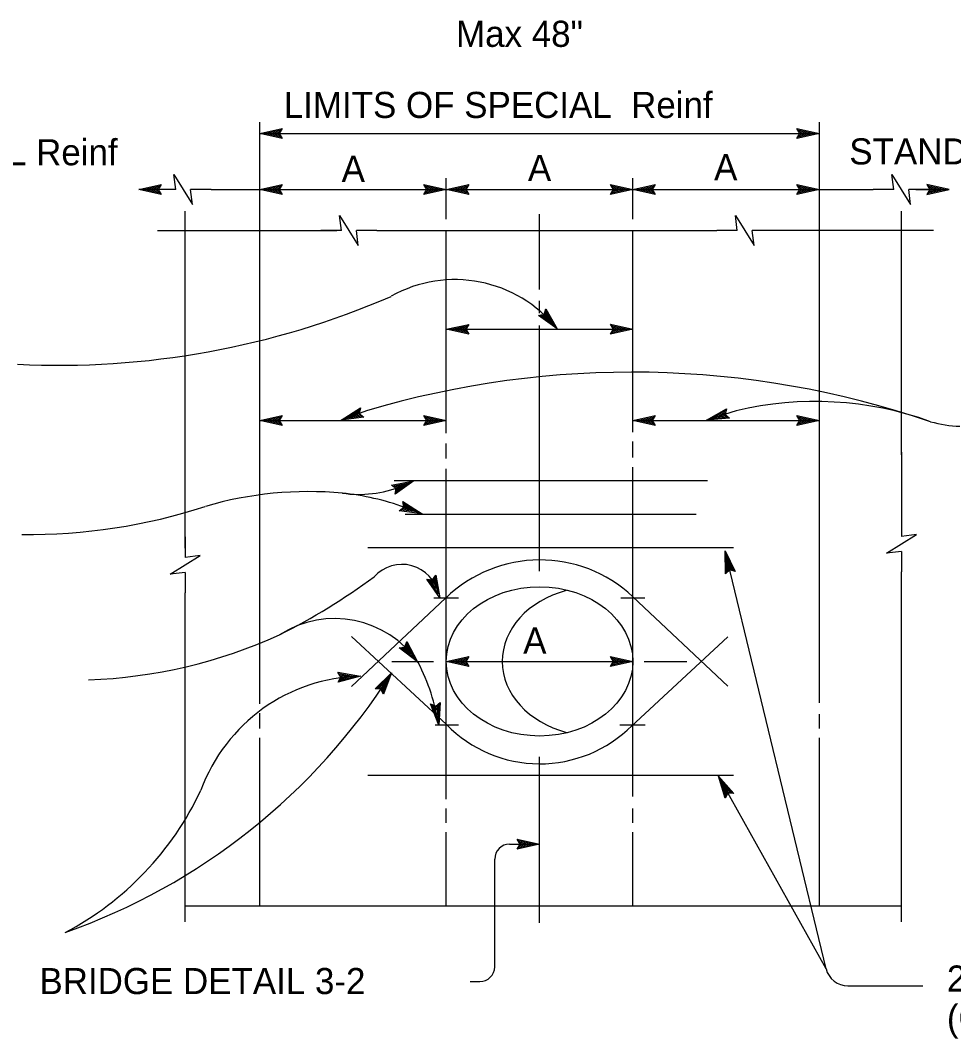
# Model space of a CAD drawing. Extents: x -894 to 866, y -472 to 714.
# Drawn here: x 2.3 to 252.5, y -298.4 to -25.5 of the extents above; entities that cross this region are included whole.
import ezdxf

# ---------------------------------------------------------------- set-up
doc = ezdxf.new("R2010")
doc.units = 0
for name, color, linetype in [('pp_PRESENTATION', 7, 'Continuous'), ('rd_MISC', 7, 'Continuous'), ('str-reinforcement A', 7, 'Continuous'), ('str-reinforcement B', 7, 'Continuous'), ('wall_RW-DETAIL', 7, 'Continuous'), ('wall_RW-DETAIL-anno', 7, 'Continuous')]:
    doc.layers.add(name, color=color, linetype=linetype)

msp = doc.modelspace()

# ---------------------------------------------------------------- linework, layer by layer
at = {"layer": 'pp_PRESENTATION'}
for p, q in [((46.48, -143.81), (46.48, -76.67)), ((238.48, -141.95), (238.48, -76.67)), ((39.04, -81.84), (87.12, -81.84)), ((88.38, -81.84), (82.88, -81.84)), ((97.88, -81.84), (92.38, -81.84)), ((97.88, -81.84), (188.99, -81.84)), ((194.49, -81.84), (188.99, -81.84)), ((247.08, -81.84), (198.49, -81.84)), ((238.48, -141.23), (238.48, -163.86)), ((46.48, -166.99), (46.48, -143.27)), ((46.48, -163.98), (46.48, -169.48)), ((238.48, -167.86), (238.48, -173.36)), ((46.48, -173.48), (46.48, -178.98)), ((238.48, -200), (238.48, -173.36)), ((46.48, -202.52), (46.48, -178.98)), ((238.48, -267.15), (238.48, -198.81)), ((46.48, -267.15), (46.48, -201.78))]:
    msp.add_line(p, q, dxfattribs=at)
for points in [[(88.38, -81.84), (87.88, -77.84), (92.88, -85.84), (92.38, -81.84)], [(194.49, -81.84), (193.99, -77.84), (198.99, -85.84), (198.49, -81.84)], [(238.48, -167.86), (234.48, -168.36), (242.48, -163.36), (238.48, -163.86)], [(46.48, -173.48), (42.48, -173.98), (50.48, -168.98), (46.48, -169.48)]]:
    msp.add_lwpolyline(points, dxfattribs=at)
at = {"layer": 'rd_MISC'}
for p, q in [((141.48, -97.67), (141.48, -77.43)), ((116.48, -136.12), (116.48, -81.84)), ((166.48, -135.87), (166.48, -81.84)), ((141.48, -103.99), (141.48, -100.7)), ((141.48, -173.18), (141.48, -107.28)), ((116.48, -142.95), (116.48, -138.9)), ((166.48, -142.7), (166.48, -138.4)), ((116.48, -234.27), (116.48, -145.73)), ((166.48, -233.51), (166.48, -145.23)), ((141.48, -267.41), (141.48, -222.88)), ((116.48, -240.59), (116.48, -236.8)), ((166.48, -240.59), (166.48, -236.8)), ((116.48, -262.84), (116.48, -243.12)), ((166.48, -262.84), (166.48, -243.12))]:
    msp.add_line(p, q, dxfattribs=at)
at = {"layer": 'str-reinforcement A'}
for p, q in [((102.48, -148.84), (186.48, -148.84)), ((105.48, -157.84), (183.48, -157.84)), ((95.48, -166.84), (193.48, -166.84)), ((95.48, -227.84), (193.48, -227.84))]:
    msp.add_line(p, q, dxfattribs=at)
at = {"layer": 'str-reinforcement B'}
for p, q in [((166.51, -180.01), (191.98, -203.95)), ((91.08, -204.07), (116.3, -180.39)), ((113.14, -180.34), (119.72, -180.34)), ((163.23, -180.34), (169.68, -180.34)), ((116.55, -214.28), (91.05, -190.64)), ((166, -214.79), (191.96, -190.71)), ((101.88, -197.34), (113.01, -197.34)), ((169.55, -197.34), (180.93, -197.34)), ((113.52, -214.34), (119.72, -214.34)), ((162.97, -214.34), (169.8, -214.34))]:
    msp.add_line(p, q, dxfattribs=at)
for centre, radius, start, end in [((141.61, -206.52), 36.37, 46.7836, 134.0822), ((141.53, -189.82), 34.97, 224.4081, 315.0087)]:
    msp.add_arc(centre, radius, start, end, dxfattribs=at)
at = {"layer": 'wall_RW-DETAIL'}
msp.add_line((46.48, -262.84), (238.48, -262.84), dxfattribs=at)
msp.add_ellipse((141.48, -197.34), major_axis=(-25, 0), ratio=0.8, dxfattribs=at)
msp.add_ellipse((156.48, -197.34), major_axis=(-25, 0), ratio=0.8, start_param=5.032081, end_param=7.538055, dxfattribs=at)
at = {"layer": 'wall_RW-DETAIL-anno'}
for p, q in [((66.48, -208.72), (66.48, -52.84)), ((66.48, -55.84), (72.48, -54.51)), ((72.48, -54.51), (71.68, -55.84)), ((72.48, -54.51), (72.48, -54.51)), ((211.28, -55.84), (210.48, -54.5)), ((210.48, -54.5), (210.48, -54.5)), ((210.48, -54.5), (216.48, -55.84)), ((216.48, -208.47), (216.48, -52.84)), ((66.48, -55.84), (216.48, -55.84)), ((72.48, -57.18), (66.48, -55.84)), ((66.48, -55.84), (66.48, -55.84)), ((72.26, -56.83), (67.86, -55.84)), ((67.87, -55.84), (72.25, -54.87)), ((69.24, -55.84), (72.07, -55.22)), ((72.03, -56.47), (69.24, -55.84)), ((70.63, -55.85), (71.83, -55.58)), ((71.85, -56.12), (70.63, -55.85)), ((71.68, -55.84), (72.48, -57.18)), ((72.48, -57.18), (72.48, -57.18)), ((216.48, -55.84), (210.48, -57.17)), ((210.48, -57.17), (211.28, -55.84)), ((210.48, -57.17), (210.48, -57.17)), ((210.7, -54.86), (215.1, -55.84)), ((215.09, -55.85), (210.72, -56.81)), ((213.72, -55.84), (210.89, -56.47)), ((210.93, -55.22), (213.72, -55.84)), ((211.11, -55.56), (212.34, -55.84)), ((212.34, -55.84), (211.13, -56.11)), ((216.48, -55.84), (216.48, -55.84)), ((116.48, -78.84), (116.48, -67.84)), ((166.48, -78.84), (166.48, -67.84)), ((34.01, -70.84), (40.01, -69.51)), ((42.89, -70.84), (34.01, -70.84)), ((40.01, -72.18), (34.01, -70.84)), ((34.01, -70.84), (34.01, -70.84)), ((39.79, -71.83), (35.39, -70.84)), ((35.4, -70.84), (39.78, -69.87)), ((36.77, -70.84), (39.6, -70.22)), ((39.56, -71.47), (36.77, -70.84)), ((38.15, -70.84), (39.36, -70.58)), ((39.38, -71.12), (38.15, -70.84)), ((43.94, -70.84), (38.44, -70.84)), ((40.01, -69.51), (39.21, -70.84)), ((39.21, -70.84), (40.01, -72.18)), ((40.01, -69.51), (40.01, -69.51)), ((53.44, -70.84), (47.94, -70.84)), ((53.44, -70.84), (66.48, -70.84)), ((66.48, -70.84), (72.48, -69.51)), ((66.48, -70.84), (116.48, -70.84)), ((72.48, -72.18), (66.48, -70.84)), ((66.48, -70.84), (66.48, -70.84)), ((72.26, -71.83), (67.86, -70.84)), ((67.87, -70.84), (72.25, -69.87)), ((69.24, -70.84), (72.07, -70.22)), ((72.03, -71.47), (69.24, -70.84)), ((70.63, -70.84), (71.83, -70.58)), ((71.85, -71.12), (70.63, -70.84)), ((72.48, -69.51), (71.68, -70.84)), ((71.68, -70.84), (72.48, -72.18)), ((72.48, -69.51), (72.48, -69.51)), ((111.28, -70.84), (110.48, -69.5)), ((110.48, -69.5), (110.48, -69.5)), ((110.48, -69.5), (116.48, -70.84)), ((116.48, -70.84), (110.48, -72.17)), ((110.48, -72.17), (111.28, -70.84)), ((110.7, -69.86), (115.1, -70.84)), ((115.09, -70.85), (110.72, -71.81)), ((113.72, -70.84), (110.89, -71.47)), ((110.93, -70.22), (113.72, -70.84)), ((111.11, -70.56), (112.34, -70.84)), ((112.34, -70.84), (111.13, -71.11)), ((116.48, -70.84), (122.48, -69.51)), ((116.48, -70.84), (166.48, -70.84)), ((116.48, -70.84), (116.48, -70.84)), ((122.48, -72.18), (116.48, -70.84)), ((116.48, -70.84), (116.48, -70.84)), ((122.26, -71.83), (117.86, -70.84)), ((117.87, -70.84), (122.25, -69.87)), ((119.24, -70.84), (122.07, -70.22)), ((122.03, -71.47), (119.24, -70.84)), ((120.62, -70.84), (121.83, -70.58)), ((121.85, -71.12), (120.62, -70.84)), ((122.48, -69.51), (121.68, -70.84)), ((121.68, -70.84), (122.48, -72.18)), ((122.48, -69.51), (122.48, -69.51)), ((161.28, -70.84), (160.48, -69.5)), ((160.48, -69.5), (160.48, -69.5)), ((160.48, -69.5), (166.48, -70.84)), ((166.48, -70.84), (160.48, -72.17)), ((160.48, -72.17), (161.28, -70.84)), ((160.7, -69.86), (165.1, -70.84)), ((165.09, -70.85), (160.72, -71.81)), ((163.72, -70.84), (160.89, -71.47)), ((160.93, -70.22), (163.72, -70.84)), ((161.11, -70.56), (162.34, -70.84)), ((162.34, -70.84), (161.13, -71.11)), ((166.48, -70.84), (172.48, -69.51)), ((166.48, -70.84), (216.48, -70.84)), ((166.48, -70.84), (166.48, -70.84)), ((172.48, -72.18), (166.48, -70.84)), ((166.48, -70.84), (166.48, -70.84)), ((172.26, -71.83), (167.86, -70.84)), ((167.87, -70.84), (172.25, -69.87)), ((169.24, -70.84), (172.07, -70.22)), ((172.03, -71.47), (169.24, -70.84)), ((170.62, -70.84), (171.83, -70.58)), ((171.85, -71.12), (170.62, -70.84)), ((172.48, -69.51), (171.68, -70.84)), ((171.68, -70.84), (172.48, -72.18)), ((172.48, -69.51), (172.48, -69.51)), ((211.28, -70.84), (210.48, -69.5)), ((210.48, -69.5), (210.48, -69.5)), ((210.48, -69.5), (216.48, -70.84)), ((216.48, -70.84), (210.48, -72.17)), ((210.48, -72.17), (211.28, -70.84)), ((210.7, -69.86), (215.1, -70.84)), ((215.09, -70.85), (210.72, -71.81)), ((213.72, -70.84), (210.89, -71.47)), ((210.93, -70.22), (213.72, -70.84)), ((211.11, -70.56), (212.34, -70.84)), ((212.34, -70.84), (211.13, -71.11)), ((216.48, -70.84), (216.48, -70.84)), ((216.48, -70.84), (230.93, -70.84)), ((236.43, -70.84), (230.93, -70.84)), ((245.93, -70.84), (240.43, -70.84)), ((242.38, -70.84), (251.26, -70.84)), ((251.26, -70.84), (245.26, -69.51)), ((245.26, -69.51), (245.26, -69.51)), ((245.26, -69.51), (246.06, -70.84)), ((246.06, -70.84), (245.26, -72.18)), ((245.26, -72.18), (251.26, -70.84)), ((245.47, -71.83), (249.88, -70.84)), ((249.87, -70.84), (245.49, -69.87)), ((248.5, -70.84), (245.67, -70.22)), ((245.71, -71.47), (248.5, -70.84)), ((245.88, -71.12), (247.11, -70.84)), ((247.11, -70.84), (245.91, -70.58)), ((251.26, -70.84), (251.26, -70.84)), ((40.01, -72.18), (40.01, -72.18)), ((72.48, -72.18), (72.48, -72.18)), ((110.48, -72.17), (110.48, -72.17)), ((122.48, -72.18), (122.48, -72.18)), ((160.48, -72.17), (160.48, -72.17)), ((172.48, -72.18), (172.48, -72.18)), ((210.48, -72.17), (210.48, -72.17)), ((245.26, -72.18), (245.26, -72.18)), ((142.69, -104.33), (143.14, -102.84)), ((142.91, -103.65), (144.34, -106.13)), ((143.02, -103.24), (145.27, -107.15)), ((143.14, -102.84), (143.14, -102.84)), ((143.14, -102.84), (146.21, -108.17)), ((141.17, -104.64), (142.69, -104.33)), ((146.21, -108.17), (141.17, -104.64)), ((141.17, -104.64), (141.17, -104.64)), ((145.26, -107.14), (141.59, -104.57)), ((144.34, -106.13), (141.97, -104.47)), ((143.41, -105.11), (142.39, -104.4)), ((142.78, -104.02), (143.41, -105.11)), ((116.48, -108.33), (122.48, -107)), ((122.48, -109.67), (116.48, -108.33)), ((116.48, -108.33), (116.48, -108.33)), ((116.48, -108.33), (166.48, -108.33)), ((122.26, -109.31), (117.86, -108.33)), ((117.87, -108.32), (122.25, -107.35)), ((119.24, -108.33), (122.07, -107.7)), ((122.03, -108.95), (119.24, -108.33)), ((120.62, -108.33), (121.83, -108.06)), ((121.85, -108.6), (120.62, -108.33)), ((122.48, -107), (121.68, -108.33)), ((121.68, -108.33), (122.48, -109.67)), ((122.48, -107), (122.48, -107)), ((146.21, -108.17), (146.21, -108.17)), ((161.28, -108.33), (160.48, -106.99)), ((160.48, -106.99), (160.48, -106.99)), ((160.48, -106.99), (166.48, -108.33)), ((166.48, -108.33), (160.48, -109.66)), ((160.48, -109.66), (161.28, -108.33)), ((160.7, -107.34), (165.1, -108.33)), ((165.09, -108.33), (160.72, -109.3)), ((163.72, -108.32), (160.89, -108.95)), ((160.93, -107.7), (163.72, -108.32)), ((161.11, -108.05), (162.34, -108.32)), ((162.34, -108.32), (161.13, -108.59)), ((166.48, -108.33), (166.48, -108.33)), ((122.48, -109.67), (122.48, -109.67)), ((160.48, -109.66), (160.48, -109.66)), ((88.25, -132.69), (93.43, -129.38)), ((95.04, -130.2), (88.25, -132.69)), ((89.56, -132.21), (93.33, -129.8)), ((90.85, -131.74), (93.28, -130.18)), ((92.15, -131.27), (93.19, -130.6)), ((93.43, -129.38), (93.14, -130.9)), ((93.14, -130.9), (94.35, -131.88)), ((93.43, -129.38), (93.43, -129.38)), ((186.26, -132.69), (191.59, -129.62)), ((194.19, -130.2), (186.26, -132.69)), ((187.59, -132.27), (191.47, -130.04)), ((188.9, -131.87), (191.41, -130.42)), ((190.22, -131.45), (191.29, -130.83)), ((191.59, -129.62), (191.23, -131.13)), ((191.59, -129.62), (191.59, -129.62)), ((66.48, -132.74), (72.48, -131.41)), ((66.48, -132.74), (116.48, -132.74)), ((72.48, -134.08), (66.48, -132.74)), ((66.48, -132.74), (66.48, -132.74)), ((72.26, -133.72), (67.86, -132.74)), ((67.87, -132.74), (72.25, -131.77)), ((69.24, -132.74), (72.07, -132.12)), ((72.03, -133.36), (69.24, -132.74)), ((70.63, -132.74), (71.83, -132.48)), ((71.85, -133.02), (70.63, -132.74)), ((72.48, -131.41), (71.68, -132.74)), ((71.68, -132.74), (72.48, -134.08)), ((72.48, -131.41), (72.48, -131.41)), ((94.35, -131.88), (88.25, -132.69)), ((88.25, -132.69), (88.25, -132.69)), ((94.02, -131.63), (89.55, -132.22)), ((93.68, -131.37), (90.85, -131.74)), ((93.39, -131.1), (92.15, -131.27)), ((94.35, -131.88), (94.35, -131.88)), ((111.28, -132.74), (110.48, -131.4)), ((110.48, -131.4), (110.48, -131.4)), ((110.48, -131.4), (116.48, -132.74)), ((116.48, -132.74), (110.48, -134.07)), ((110.48, -134.07), (111.28, -132.74)), ((110.7, -131.76), (115.1, -132.74)), ((115.09, -132.74), (110.72, -133.71)), ((113.72, -132.74), (110.89, -133.36)), ((110.93, -132.12), (113.72, -132.74)), ((111.11, -132.46), (112.34, -132.74)), ((112.34, -132.74), (111.13, -133)), ((116.48, -132.74), (116.48, -132.74)), ((166.48, -132.74), (172.48, -131.41)), ((166.48, -132.74), (172.48, -131.41)), ((166.48, -132.74), (216.48, -132.74)), ((172.48, -134.08), (166.48, -132.74)), ((166.48, -132.74), (166.48, -132.74)), ((172.48, -134.08), (166.48, -132.74)), ((166.48, -132.74), (166.48, -132.74)), ((172.26, -133.72), (167.86, -132.74)), ((172.26, -133.72), (167.86, -132.74)), ((167.87, -132.74), (172.25, -131.77)), ((167.87, -132.74), (172.25, -131.77)), ((169.24, -132.74), (172.07, -132.12)), ((169.24, -132.74), (172.07, -132.12)), ((172.03, -133.36), (169.24, -132.74)), ((172.03, -133.36), (169.24, -132.74)), ((170.62, -132.74), (171.83, -132.48)), ((170.62, -132.74), (171.83, -132.48)), ((171.85, -133.02), (170.62, -132.74)), ((171.85, -133.02), (170.62, -132.74)), ((172.48, -131.41), (171.68, -132.74)), ((172.48, -131.41), (171.68, -132.74)), ((171.68, -132.74), (172.48, -134.08)), ((171.68, -132.74), (172.48, -134.08)), ((172.48, -131.41), (172.48, -131.41)), ((172.48, -131.41), (172.48, -131.41)), ((192.39, -132.17), (186.26, -132.69)), ((186.26, -132.69), (186.26, -132.69)), ((192.08, -131.9), (187.58, -132.28)), ((191.75, -131.62), (188.9, -131.87)), ((191.47, -131.35), (190.22, -131.45)), ((191.23, -131.13), (192.39, -132.17)), ((192.39, -132.17), (192.39, -132.17)), ((211.28, -132.74), (210.48, -131.4)), ((210.48, -131.4), (210.48, -131.4)), ((210.48, -131.4), (216.48, -132.74)), ((216.48, -132.74), (210.48, -134.07)), ((210.48, -134.07), (211.28, -132.74)), ((210.7, -131.76), (215.1, -132.74)), ((215.09, -132.74), (210.72, -133.71)), ((213.72, -132.74), (210.89, -133.36)), ((210.93, -132.12), (213.72, -132.74)), ((211.11, -132.46), (212.34, -132.74)), ((212.34, -132.74), (211.13, -133)), ((216.48, -132.74), (216.48, -132.74)), ((72.48, -134.08), (72.48, -134.08)), ((110.48, -134.07), (110.48, -134.07)), ((172.48, -134.08), (172.48, -134.08)), ((172.48, -134.08), (172.48, -134.08)), ((210.48, -134.07), (210.48, -134.07)), ((101.74, -150.09), (107.78, -148.96)), ((103, -151.01), (101.74, -150.09)), ((101.74, -150.09), (101.74, -150.09)), ((102.08, -150.34), (106.51, -149.51)), ((102.44, -150.58), (105.24, -150.05)), ((107.78, -148.96), (102.79, -152.55)), ((106.51, -149.51), (102.87, -152.13)), ((105.24, -150.05), (102.89, -151.74)), ((104.44, -150.39), (107.78, -148.96)), ((107.78, -148.96), (107.78, -148.96)), ((102.73, -150.82), (103.97, -150.59)), ((102.79, -152.55), (103, -151.01)), ((102.79, -152.55), (102.79, -152.55)), ((103.97, -150.59), (102.97, -151.31)), ((105.09, -155.98), (104.79, -154.45)), ((104.79, -154.45), (104.79, -154.45)), ((104.79, -154.45), (109.98, -157.74)), ((104.87, -154.85), (108.68, -157.27)), ((104.97, -155.27), (107.38, -156.8)), ((103.88, -156.96), (105.09, -155.98)), ((109.98, -157.74), (103.88, -156.96)), ((103.88, -156.96), (103.88, -156.96)), ((108.67, -157.27), (104.22, -156.7)), ((107.38, -156.8), (104.51, -156.43)), ((106.08, -156.33), (104.85, -156.17)), ((105.02, -155.66), (106.08, -156.33)), ((105.35, -156.07), (109.98, -157.74)), ((109.98, -157.74), (109.98, -157.74)), ((218.28, -279.71), (191.24, -167.71)), ((191.35, -173.85), (191.24, -167.71)), ((191.24, -167.71), (191.24, -167.71)), ((191.24, -167.71), (193.95, -173.23)), ((191.35, -173.85), (191.24, -167.71)), ((191.24, -167.71), (191.24, -167.71)), ((191.24, -167.71), (193.95, -173.23)), ((191.65, -173.56), (191.57, -169.05)), ((191.65, -173.56), (191.57, -169.05)), ((191.57, -169.06), (193.54, -173.08)), ((191.57, -169.06), (193.54, -173.08)), ((191.94, -173.25), (191.89, -170.39)), ((191.89, -170.39), (193.16, -172.99)), ((191.94, -173.25), (191.89, -170.39)), ((191.89, -170.39), (193.16, -172.99)), ((192.24, -173), (192.21, -171.74)), ((192.21, -171.74), (192.76, -172.85)), ((192.24, -173), (192.21, -171.74)), ((192.21, -171.74), (192.76, -172.85)), ((112.76, -175.51), (113.69, -174.26)), ((113.45, -174.59), (114.22, -179.04)), ((113.69, -174.26), (113.69, -174.26)), ((113.69, -174.26), (114.74, -180.32)), ((192.47, -172.76), (191.35, -173.85)), ((192.47, -172.76), (191.35, -173.85)), ((191.35, -173.85), (191.35, -173.85)), ((191.35, -173.85), (191.35, -173.85)), ((193.95, -173.23), (192.47, -172.76)), ((193.95, -173.23), (192.47, -172.76)), ((193.95, -173.23), (193.95, -173.23)), ((193.95, -173.23), (193.95, -173.23)), ((114.74, -180.32), (111.22, -175.28)), ((111.22, -175.28), (111.22, -175.28)), ((111.22, -175.28), (112.76, -175.51)), ((114.21, -179.03), (111.65, -175.36)), ((113.69, -177.76), (112.03, -175.39)), ((113.16, -176.48), (112.46, -175.47)), ((112.95, -175.24), (113.16, -176.48)), ((113.2, -174.95), (113.69, -177.76)), ((114.74, -180.32), (114.74, -180.32)), ((103.85, -193.73), (105.38, -193.48)), ((108.75, -197.44), (103.85, -193.73)), ((103.85, -193.73), (103.85, -193.73)), ((107.84, -196.38), (104.27, -193.68)), ((106.96, -195.33), (104.65, -193.59)), ((106.07, -194.28), (105.08, -193.53)), ((105.38, -193.48), (105.88, -192)), ((105.48, -193.17), (106.07, -194.28)), ((105.63, -192.81), (106.96, -195.33)), ((105.75, -192.4), (107.85, -196.39)), ((105.88, -192), (105.88, -192)), ((105.88, -192), (108.75, -197.44)), ((116.48, -197.34), (122.48, -196.01)), ((117.87, -197.34), (122.25, -196.37)), ((122.48, -196.01), (121.68, -197.34)), ((122.48, -196.01), (122.48, -196.01)), ((161.28, -197.34), (160.48, -196)), ((160.48, -196), (160.48, -196)), ((160.48, -196), (166.48, -197.34)), ((160.7, -196.36), (165.1, -197.34)), ((108.75, -197.44), (108.75, -197.44)), ((116.48, -197.34), (166.48, -197.34)), ((122.48, -198.68), (116.48, -197.34)), ((116.48, -197.34), (116.48, -197.34)), ((122.26, -198.33), (117.86, -197.34)), ((119.24, -197.34), (122.07, -196.72)), ((122.03, -197.97), (119.24, -197.34)), ((120.62, -197.34), (121.83, -197.08)), ((121.85, -197.62), (120.62, -197.34)), ((121.68, -197.34), (122.48, -198.68)), ((122.48, -198.68), (122.48, -198.68)), ((166.48, -197.34), (160.48, -198.67)), ((160.48, -198.67), (161.28, -197.34)), ((160.48, -198.67), (160.48, -198.67)), ((165.09, -197.35), (160.72, -198.31)), ((163.72, -197.34), (160.89, -197.97)), ((160.93, -196.72), (163.72, -197.34)), ((161.11, -197.06), (162.34, -197.34)), ((162.34, -197.34), (161.13, -197.61)), ((166.48, -197.34), (166.48, -197.34)), ((88.23, -201.52), (87.37, -200.22)), ((87.37, -200.22), (87.37, -200.22)), ((87.37, -200.22), (93.43, -201.28)), ((93.43, -201.28), (87.49, -202.88)), ((87.49, -202.88), (88.23, -201.52)), ((87.61, -200.56), (92.05, -201.35)), ((92.04, -201.35), (87.71, -202.52)), ((87.85, -200.91), (90.67, -201.41)), ((90.67, -201.41), (87.87, -202.16)), ((88.05, -201.25), (89.29, -201.47)), ((89.29, -201.47), (88.09, -201.79)), ((93.43, -201.28), (93.43, -201.28)), ((97.37, -204.68), (101.8, -200.42)), ((97.79, -204.7), (101.04, -201.57)), ((101.04, -201.58), (99.43, -205.76)), ((101.8, -200.42), (99.6, -206.15)), ((101.8, -200.42), (101.8, -200.42)), ((87.49, -202.88), (87.49, -202.88)), ((98.93, -204.75), (97.37, -204.68)), ((97.37, -204.68), (97.37, -204.68)), ((98.22, -204.7), (100.27, -202.72)), ((98.6, -204.74), (99.51, -203.87)), ((99.51, -203.87), (99.07, -205.03)), ((100.27, -202.72), (99.24, -205.42)), ((99.6, -206.15), (98.93, -204.75)), ((99.6, -206.15), (99.6, -206.15)), ((114.47, -214.47), (112.21, -208.75)), ((112.21, -208.75), (112.21, -208.75)), ((112.21, -208.75), (113.65, -209.33)), ((114.25, -213.09), (112.61, -208.93)), ((114.04, -211.74), (112.98, -209.05)), ((113.82, -210.37), (113.37, -209.22)), ((113.65, -209.33), (114.85, -208.33)), ((113.9, -209.12), (113.82, -210.37)), ((114.22, -208.89), (114.04, -211.74)), ((114.53, -208.6), (114.26, -213.1)), ((114.85, -208.33), (114.47, -214.47)), ((114.85, -208.33), (114.85, -208.33)), ((66.48, -215.3), (66.48, -211.25)), ((216.48, -215.3), (216.48, -211.5)), ((114.47, -214.47), (114.47, -214.47)), ((66.48, -262.84), (66.48, -217.83)), ((216.48, -262.84), (216.48, -217.83)), ((218.28, -279.71), (189.44, -228.11)), ((191.2, -234), (189.44, -228.11)), ((189.44, -228.11), (189.44, -228.11)), ((189.44, -228.11), (193.53, -232.7)), ((191.4, -233.64), (190.11, -229.32)), ((190.12, -229.32), (193.1, -232.67)), ((191.6, -233.26), (190.78, -230.52)), ((190.78, -230.52), (192.71, -232.68)), ((191.82, -232.94), (191.46, -231.73)), ((191.46, -231.73), (192.28, -232.65)), ((191.97, -232.65), (191.2, -234)), ((191.2, -234), (191.2, -234)), ((193.53, -232.7), (191.97, -232.65)), ((193.53, -232.7), (193.53, -232.7)), ((136.28, -246.32), (135.48, -244.98)), ((135.48, -244.98), (135.48, -244.98)), ((135.48, -244.98), (141.48, -246.32)), ((135.7, -245.34), (140.1, -246.32)), ((133.45, -246.32), (141.48, -246.32)), ((141.48, -246.32), (135.48, -247.65)), ((135.48, -247.65), (136.28, -246.32)), ((135.48, -247.65), (135.48, -247.65)), ((140.09, -246.33), (135.72, -247.29)), ((138.72, -246.32), (135.89, -246.95)), ((135.93, -245.7), (138.72, -246.32)), ((136.11, -246.05), (137.34, -246.32)), ((137.34, -246.32), (136.13, -246.59)), ((141.48, -246.32), (141.48, -246.32)), ((129.45, -279.17), (129.45, -250.32)), ((122.86, -283.17), (125.45, -283.17)), ((224.12, -284.3), (244.25, -284.3))]:
    msp.add_line(p, q, dxfattribs=at)
for points in [[(43.94, -70.84), (43.44, -66.84), (48.44, -74.84), (47.94, -70.84)], [(236.43, -70.84), (235.93, -66.84), (240.93, -74.84), (240.43, -70.84)]]:
    msp.add_lwpolyline(points, dxfattribs=at)
for centre, radius, start, end in [((118.79, -130), 35, 38.5431, 119.2998), ((12.65, 105.85), 223.8, 267.1462, 293.436), ((166.16, -368.2), 248.39, 71.1825, 106.6369), ((215.45, -218.24), 90.57, 70.0974, 103.5775), ((254.83, -103.45), 30.84, 253.9117, 268.7345), ((79.51, -249.93), 98.11, 84.6799, 106.3557), ((93.09, -121.86), 30.71, 261.608, 291.7009), ((81.56, -221.54), 69.66, 70.0351, 84.2011), ((4.56, -10.56), 152.74, 269.3071, 288.0448), ((104.6, -181.34), 10.01, 11.4626, 138.2396), ((-9.09, -29.88), 179.58, 296.7721, 306.2643), ((86.55, -212.98), 27.13, 34.3825, 122.9307), ((15.38, -65.76), 136.64, 272.1608, 294.3897), ((59.57, -223.21), 55.59, 9.0502, 27.366), ((-42.33, -108.99), 170.68, 289.383, 327.613), ((94.5, -247.92), 46.65, 91.3193, 159.9024), ((-24.29, -196.74), 82.81, 297.7828, 334.8817), ((133.45, -250.32), 4, 90, 180), ((125.45, -279.17), 4, 270, 0), ((224.12, -278.3), 6, 193.5731, 270)]:
    msp.add_arc(centre, radius, start, end, dxfattribs=at)

# ---------------------------------------------------------------- texts
for s, p in [('Max 48"', (119.09, -32.62)), ('LIMITS OF SPECIAL  Reinf', (72.91, -51.68)), ('STANDARD VERTICAL Reinf', (-95.95, -64.36)), ('STANDARD VERTICAL Reinf', (224.51, -64.14)), ('A', (88.42, -68.8)), ('A', (138.36, -68.57)), ('A', (188.26, -68.36)), ('A', (137.09, -195.24)), ('BRIDGE DETAIL 3-2', (7.41, -286.51)), ('2-#8 x (A+4\'-0") TOTAL 4', (250.67, -285.84)), ('(OMIT FOR "A" LESS THAN 12")', (250.67, -296.34))]:
    msp.add_text(s, height=7, dxfattribs=at).set_placement(p)

doc.saveas('drawing.dxf')
